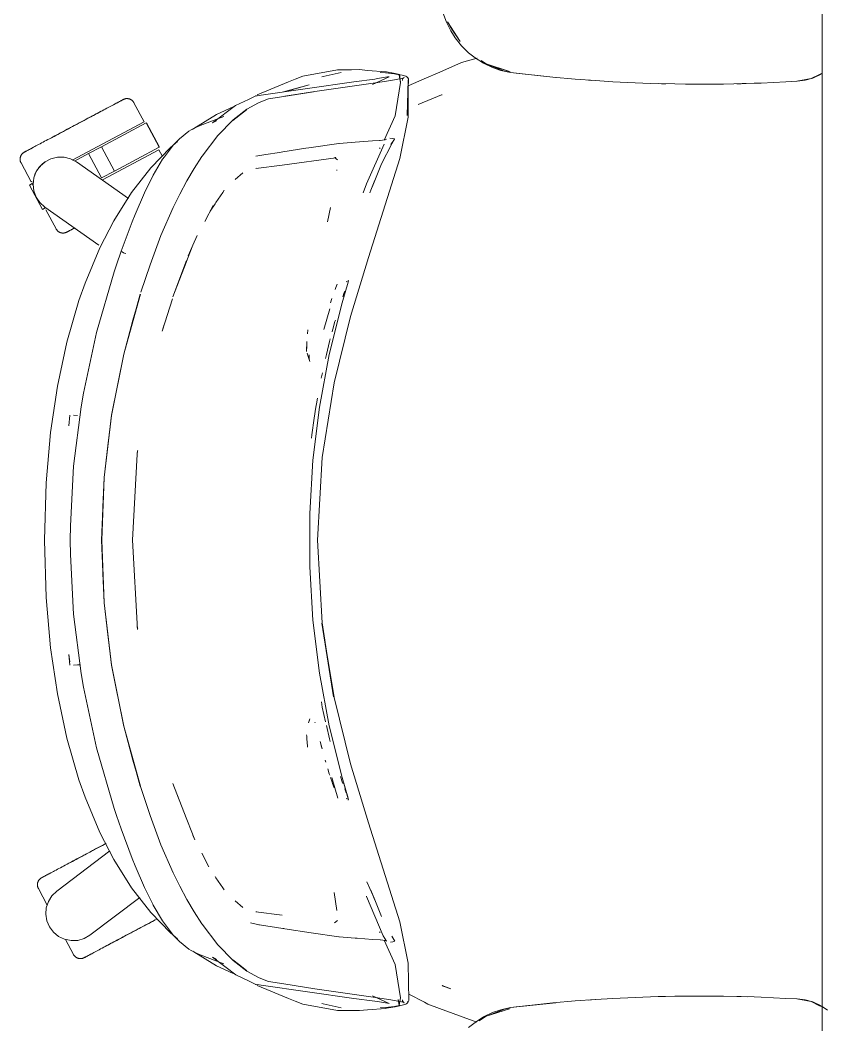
# Model space of a CAD drawing. Header units: millimetres. Extents: x 155927 to 326028, y -36033 to 97293.
# Drawn here: x 198996 to 199403, y 12605 to 13115 of the extents above; entities that cross this region are included whole.
import ezdxf

# ---------------------------------------------------------------- set-up
doc = ezdxf.new("R2010")
doc.units = ezdxf.units.MM
doc.header["$MEASUREMENT"] = 0
doc.layers.add('G-IMPT', color=8, linetype='CONTINUOUS', lineweight=9)
doc.layers.add('I-FURN', color=8, linetype='CONTINUOUS', lineweight=9)

msp = doc.modelspace()

# ---------------------------------------------------------------- linework, layer by layer
at = {"layer": 'G-IMPT'}
for p, q in [((199212.11, 13114.52), (199210.4, 13119.3)), ((199212.11, 13114.52), (199214.35, 13110.01)), ((199212.76, 13114.62), (199214.92, 13110.94)), ((199212.76, 13114.62), (199219.08, 13104.67)), ((199214.35, 13110.01), (199216.62, 13106.47)), ((199214.92, 13110.94), (199219.08, 13104.67)), ((199219.8, 13102.49), (199216.62, 13106.47)), ((199219.8, 13102.49), (199223.41, 13098.94)), ((199219.88, 13093.88), (199227.7, 13096.13)), ((199223.41, 13098.94), (199226.72, 13096.32)), ((199231.04, 13093.59), (199226.72, 13096.32)), ((199232.37, 13093.2), (199229.72, 13094.99)), ((199156.89, 13090.29), (199139.2, 13087.05)), ((199156.89, 13090.29), (199163.86, 13090.31)), ((199168.03, 13090.32), (199163.86, 13090.31)), ((199171.99, 13089.97), (199168.03, 13090.32)), ((199171.99, 13089.97), (199181.31, 13089.17)), ((199181.31, 13089.17), (199181.78, 13089.13)), ((199186.03, 13088.32), (199181.78, 13089.13)), ((199208.76, 13089.02), (199200.92, 13085.6)), ((199219.88, 13093.88), (199208.76, 13089.02)), ((199231.04, 13093.59), (199235.62, 13091.4)), ((199232.37, 13093.2), (199235.07, 13092.29)), ((199232.37, 13093.2), (199244.22, 13089.38)), ((199241.59, 13089.59), (199233.4, 13092.79)), ((199235.07, 13092.29), (199244.22, 13089.38)), ((199235.62, 13091.4), (199239.76, 13089.95)), ((199244.72, 13088.8), (199239.76, 13089.95)), ((199244.64, 13089.01), (199241.59, 13089.59)), ((199115.99, 13077.46), (199131.97, 13084.07)), ((199165.17, 13084.1), (199117.96, 13077.43)), ((199131.97, 13084.07), (199135.34, 13085.46)), ((199139.2, 13087.05), (199135.34, 13085.46)), ((199149.45, 13086.83), (199148.88, 13086.68)), ((199158.76, 13088.88), (199149.45, 13086.83)), ((199165.17, 13084.1), (199175.84, 13085.54)), ((199174.59, 13082.73), (199183.02, 13086.73)), ((199177.13, 13085.76), (199175.84, 13085.54)), ((199176.14, 13083.71), (199183.99, 13084.83)), ((199182.16, 13086.59), (199177.13, 13085.76)), ((199181.14, 13088.65), (199178.55, 13088.86)), ((199181.14, 13088.65), (199185.83, 13088.13)), ((199183.02, 13086.73), (199182.16, 13086.59)), ((199190.26, 13085.93), (199183.99, 13084.83)), ((199186.44, 13088.06), (199185.83, 13088.13)), ((199186.03, 13088.32), (199188.36, 13087.87)), ((199186.09, 13066.84), (199188.81, 13083.88)), ((199186.44, 13088.06), (199189.72, 13087.52)), ((199188.12, 13087.46), (199188.74, 13083.92)), ((199188.12, 13087.46), (199188.81, 13083.88)), ((199188.74, 13083.92), (199188.36, 13087.87)), ((199189.64, 13085.77), (199190.73, 13086.32)), ((199189.64, 13085.77), (199190.26, 13085.93)), ((199189.72, 13087.52), (199191.59, 13086.97)), ((199189.91, 13085.39), (199189.83, 13084.89)), ((199189.91, 13085.39), (199190.23, 13085.93)), ((199190.23, 13085.93), (199190.73, 13086.32)), ((199192.12, 13086.65), (199191.59, 13086.97)), ((199192.12, 13086.65), (199192.5, 13086.16)), ((199192.28, 13067.02), (199192.86, 13085.47)), ((199192.28, 13067.02), (199192.76, 13085)), ((199192.89, 13085.58), (199192.5, 13086.16)), ((199192.89, 13085.58), (199192.7, 13084.72)), ((199192.7, 13084.72), (199192.73, 13084.83)), ((199192.72, 13066.13), (199192.76, 13085)), ((199192.76, 13085), (199192.73, 13084.83)), ((199200.92, 13085.6), (199192.75, 13082.03)), ((199192.86, 13085.47), (199192.76, 13085)), ((199244.72, 13088.8), (199267.67, 13086.34)), ((199244.72, 13088.8), (199247.54, 13088.46)), ((199244.72, 13088.8), (199266.15, 13086.44)), ((199267.67, 13086.34), (199247.54, 13088.46)), ((199266.15, 13086.44), (199277.55, 13085.46)), ((199287.84, 13084.73), (199277.55, 13085.46)), ((199285.8, 13084.87), (199284.38, 13085)), ((199287.84, 13084.73), (199296.71, 13084.17)), ((199308.02, 13083.63), (199296.71, 13084.17)), ((199384.67, 13084.13), (199372.11, 13083.51)), ((199384.67, 13084.13), (199390.34, 13084.41)), ((199397.46, 13085.78), (199390.11, 13084.41)), ((199390.34, 13084.41), (199394.35, 13084.91)), ((199394.35, 13084.91), (199398.3, 13085.98)), ((199401.72, 13087.89), (199397.46, 13085.78)), ((199402.62, 13087.97), (199398.3, 13085.98)), ((199401.72, 13087.89), (199402.99, 13088.51)), ((199142.38, 13082.56), (199129.43, 13079.05)), ((199144.66, 13079.06), (199129.5, 13076.77)), ((199145.26, 13079.16), (199130.07, 13076.83)), ((199144.66, 13079.06), (199130.07, 13076.83)), ((199142.38, 13082.56), (199130.49, 13079.2)), ((199145.26, 13079.16), (199176.14, 13083.71)), ((199308.02, 13083.63), (199315.9, 13083.33)), ((199328.2, 13083.04), (199315.9, 13083.33)), ((199319.77, 13083.25), (199321.43, 13083.18)), ((199321.43, 13083.18), (199323.55, 13083.18)), ((199328.2, 13083.04), (199333.67, 13082.97)), ((199348.39, 13082.96), (199333.67, 13082.97)), ((199352.9, 13083.01), (199348.39, 13082.96)), ((199352.9, 13083.01), (199368.57, 13083.39)), ((199359.62, 13083.19), (199361.84, 13083.19)), ((199364.52, 13083.31), (199362.41, 13083.21)), ((199368.57, 13083.39), (199372.11, 13083.51)), ((199105.03, 13072.15), (199111.6, 13075.22)), ((199111.6, 13075.22), (199114.97, 13076.78)), ((199114.35, 13076.5), (199115.52, 13077.27)), ((199117.96, 13077.43), (199114.97, 13076.78)), ((199117.04, 13073.71), (199116.61, 13073.5)), ((199117.04, 13073.71), (199121.83, 13075.47)), ((199121.83, 13075.47), (199129.5, 13076.77)), ((199197.86, 13072.57), (199209.72, 13077.49)), ((199209.98, 13077.6), (199209.72, 13077.49)), ((199093.37, 13063.24), (199105.03, 13072.15)), ((199095.26, 13067.53), (199103.89, 13071.51)), ((199110.55, 13069.89), (199103.6, 13064.49)), ((199103.81, 13064.79), (199110.78, 13070.21)), ((199110.55, 13069.89), (199107.18, 13067.3)), ((199110.78, 13070.21), (199116.61, 13073.5)), ((199083.81, 13060.4), (199095.26, 13067.53)), ((199099.03, 13066.47), (199087.12, 13061.96)), ((199093.37, 13063.24), (199095.39, 13064.38)), ((199103.81, 13064.79), (199096.08, 13056.89)), ((199103.6, 13064.49), (199107.18, 13067.3)), ((199186.09, 13066.84), (199180.5, 13054.54)), ((199188.52, 13045.18), (199192.72, 13066.13)), ((199081.32, 13059.1), (199076.46, 13055.23)), ((199082.46, 13059.71), (199081.32, 13059.1)), ((199082.46, 13059.71), (199084.9, 13060.89)), ((199083.81, 13060.4), (199083.05, 13059.9)), ((199084.9, 13060.89), (199087.12, 13061.96)), ((199075.57, 13053.79), (199071.89, 13050.79)), ((199073.56, 13052.21), (199076.46, 13055.23)), ((199096.08, 13056.89), (199088.06, 13046.46)), ((199157.58, 13052.86), (199165.83, 13053.48)), ((199174.67, 13054.11), (199165.83, 13053.48)), ((199174.67, 13054.11), (199178.08, 13054.37)), ((199178.45, 13054.41), (199178.08, 13054.37)), ((199178.45, 13054.41), (199180.91, 13054.69)), ((199180.91, 13054.69), (199180.98, 13054.72)), ((199181.75, 13054.99), (199180.98, 13054.72)), ((199183.48, 13055.47), (199185.01, 13055.3)), ((199185.73, 13055.03), (199183.89, 13052.32)), ((199185.73, 13055.03), (199184.38, 13052.57)), ((199185.01, 13055.3), (199185.7, 13055.16)), ((199185.7, 13055.16), (199185.73, 13055.03)), ((199185.73, 13055.03), (199185.76, 13054.86)), ((199071.89, 13050.79), (199061.93, 13040.5)), ((199073.56, 13052.21), (199068.85, 13046.08)), ((199120.47, 13047.21), (199127.31, 13048.27)), ((199127.31, 13048.27), (199128.97, 13048.53)), ((199140.74, 13050.4), (199128.97, 13048.53)), ((199142.29, 13050.64), (199140.74, 13050.4)), ((199157.5, 13052.85), (199142.29, 13050.64)), ((199157.5, 13052.85), (199157.58, 13052.86)), ((199171.55, 13032.36), (199180.47, 13052.51)), ((199178.09, 13050.35), (199178.53, 13050.62)), ((199179.1, 13042.46), (199184.38, 13052.57)), ((199063.25, 13036.79), (199067.99, 13044.79)), ((199068.85, 13046.08), (199067.99, 13044.79)), ((199084.01, 13040.1), (199087.89, 13046.2)), ((199088.06, 13046.46), (199087.89, 13046.2)), ((199120.47, 13047.21), (199115.4, 13046.46)), ((199128.66, 13041.85), (199155.99, 13045.59)), ((199156.85, 13044.47), (199155.28, 13045.72)), ((199155.49, 13045.68), (199155.73, 13045.64)), ((199155.99, 13045.59), (199155.73, 13045.64)), ((199172.53, 12994.94), (199188.52, 13045.18)), ((199052.13, 13027.89), (199061.93, 13040.5)), ((199084.01, 13040.1), (199080.24, 13033.87)), ((199128.66, 13041.85), (199115.3, 13040.07)), ((199115.3, 13040.07), (199115.78, 13040.22)), ((199156.49, 13039.52), (199156.45, 13039.18)), ((199179.1, 13042.46), (199175.84, 13033.99)), ((199058.72, 13027.74), (199063.25, 13036.79)), ((199058.72, 13027.74), (199062.95, 13036.19)), ((199058.94, 13028.18), (199063.25, 13036.79)), ((199063.25, 13036.79), (199062.95, 13036.19)), ((199076.67, 13027.08), (199080.24, 13033.87)), ((199104.81, 13034.57), (199108.71, 13037.91)), ((199173.83, 13029.09), (199175.85, 13034.2)), ((199175.84, 13033.99), (199173.83, 13029.09)), ((199175.85, 13034.2), (199174.45, 13030.66)), ((199052.13, 13027.89), (199043.15, 13013.6)), ((199058.72, 13027.74), (199053.95, 13016.78)), ((199058.94, 13028.18), (199058.72, 13027.74)), ((199095.04, 13022.81), (199098.53, 13027.94)), ((199098.53, 13027.94), (199099.28, 13029.04)), ((199169.8, 13027.77), (199171.55, 13032.36)), ((199173.83, 13029.09), (199173.27, 13027.68)), ((199076.67, 13027.08), (199073.28, 13020.36)), ((199094.64, 13022.23), (199095.04, 13022.81)), ((199067.1, 13006.13), (199073.28, 13020.36)), ((199089.4, 13013.14), (199093.59, 13021.25)), ((199092.09, 13018.47), (199094.64, 13022.23)), ((199092.09, 13018.47), (199093.59, 13021.25)), ((199151.81, 13013.05), (199153.23, 13020.3)), ((199043.15, 13013.6), (199036.06, 12999.82)), ((199052.47, 13013.1), (199046.9, 12998.14)), ((199053.95, 13016.78), (199052.47, 13013.1)), ((199067.1, 13006.13), (199061.64, 12991.25)), ((199085.53, 13006.1), (199083.33, 13001.25)), ((199028.55, 12981.85), (199036.06, 12999.82)), ((199046.94, 12998.14), (199044.53, 12991.21)), ((199046.9, 12998.14), (199046.94, 12998.01)), ((199046.94, 12998.01), (199046.94, 12998.14)), ((199046.94, 12998.01), (199047.34, 12997.74)), ((199046.94, 12998.01), (199046.95, 12997.96)), ((199047.34, 12997.74), (199046.95, 12997.96)), ((199048.17, 12997.36), (199047.34, 12997.74)), ((199047.52, 12997.63), (199047.34, 12997.74)), ((199048.17, 12997.36), (199047.52, 12997.63)), ((199048.17, 12997.36), (199049.22, 12996.93)), ((199048.17, 12997.36), (199048.63, 12997.16)), ((199049.22, 12996.93), (199048.63, 12997.16)), ((199083.33, 13001.25), (199080.61, 12994.17)), ((199083.33, 13001.25), (199081.03, 12995.81)), ((199073.23, 12975), (199080.05, 12993.4)), ((199073.23, 12975), (199079.95, 12992.44)), ((199079.95, 12992.44), (199080.61, 12994.17)), ((199172.53, 12994.94), (199163.35, 12964.96)), ((199034.39, 12956.77), (199043.34, 12987.6)), ((199043.34, 12987.6), (199044.53, 12991.21)), ((199056.98, 12977.37), (199061.64, 12991.25)), ((199025.47, 12973.12), (199028.55, 12981.85)), ((199159.12, 12971.92), (199162.2, 12982.34)), ((199161.3, 12982.6), (199161.91, 12982.98)), ((199161.3, 12982.6), (199161.51, 12982.74)), ((199162.26, 12982.61), (199162.2, 12982.34)), ((199162.34, 12982.91), (199162.26, 12982.61)), ((199162.31, 12983.37), (199162.39, 12983.14)), ((199162.39, 12983.14), (199162.34, 12982.91)), ((199156, 12979.67), (199155.62, 12978.66)), ((199156, 12979.67), (199156.61, 12981.32)), ((199160.28, 12977.11), (199159.54, 12975.01)), ((199160.28, 12977.11), (199160.53, 12977.77)), ((199025.47, 12973.12), (199019.3, 12951.87)), ((199048.25, 12945.84), (199056.64, 12976.33)), ((199048.25, 12945.84), (199056.68, 12976.25)), ((199052.91, 12963.08), (199056.68, 12976.25)), ((199067.7, 12957.52), (199072.96, 12974.01)), ((199152.58, 12945.6), (199159.12, 12971.92)), ((199153.28, 12971.9), (199154.01, 12974.12)), ((199152.84, 12968.81), (199149.91, 12958.35)), ((199052.91, 12963.08), (199048.25, 12945.84)), ((199154.43, 12958.49), (199155.54, 12962.49)), ((199155.04, 12931.28), (199163.35, 12964.96)), ((199155.54, 12962.49), (199155.75, 12963.18)), ((199034.39, 12956.77), (199027.73, 12925.98)), ((199067.7, 12957.52), (199068.78, 12960.96)), ((199141.55, 12956.1), (199141.77, 12958.19)), ((199154.11, 12957.35), (199154.06, 12957.17)), ((199154.43, 12958.49), (199154.11, 12957.35)), ((199019.3, 12951.87), (199014.48, 12929.51)), ((199141.15, 12947.25), (199141.24, 12952.3)), ((199141.24, 12952.3), (199141.16, 12950.03)), ((199152.81, 12952.33), (199151.25, 12945.58)), ((199152.81, 12952.33), (199153.14, 12953.63)), ((199141.15, 12947.25), (199141.16, 12950.03)), ((199142, 12944.14), (199141.4, 12946.29)), ((199048.25, 12945.84), (199042.08, 12914.71)), ((199048.25, 12945.84), (199042.08, 12914.79)), ((199048.25, 12945.84), (199045.18, 12930.81)), ((199142.69, 12942.19), (199142, 12944.14)), ((199142.43, 12945.4), (199142.44, 12945.54)), ((199142.47, 12943.24), (199142.44, 12945.54)), ((199142.47, 12943.24), (199142.69, 12942.19)), ((199152.58, 12945.6), (199147.64, 12918.93)), ((199150.8, 12943.61), (199151.25, 12945.58)), ((199148.6, 12933.56), (199149.14, 12936.37)), ((199042.08, 12914.71), (199045.18, 12930.81)), ((199155.04, 12931.28), (199149.04, 12893.36)), ((199014.48, 12929.51), (199010.99, 12906.09)), ((199026.54, 12919.06), (199027.73, 12925.98)), ((199145.87, 12918.92), (199146.12, 12920.55)), ((199146.67, 12923.46), (199146.12, 12920.55)), ((199022.73, 12888.89), (199026.54, 12919.06)), ((199147.64, 12918.93), (199144.35, 12892.01)), ((199145.02, 12913.3), (199145.87, 12918.92)), ((199020.9, 12914.79), (199020.24, 12909.38)), ((199024.75, 12914.75), (199022.66, 12914.82)), ((199022.66, 12914.82), (199022.77, 12914.82)), ((199038.26, 12883.19), (199042.08, 12914.79)), ((199038.29, 12883.15), (199042.08, 12914.71)), ((199042.08, 12914.71), (199040.13, 12899.23)), ((199145.02, 12913.3), (199143.73, 12904.78)), ((199010.99, 12906.09), (199008.73, 12880.52)), ((199143.73, 12904.78), (199143.54, 12903.12)), ((199038.29, 12883.15), (199040.13, 12899.23)), ((199052.69, 12851.38), (199055.02, 12895.11)), ((199052.75, 12851.38), (199055.02, 12895.11)), ((199055.02, 12895.11), (199055.28, 12896.88)), ((199055.02, 12895.11), (199055.25, 12896.41)), ((199055.3, 12896.66), (199055.25, 12896.41)), ((199142.69, 12864.94), (199144.35, 12892.01)), ((199149.04, 12893.36), (199146.69, 12851.38)), ((199021.12, 12858.69), (199022.73, 12888.89)), ((199008.73, 12880.52), (199007.88, 12851.38)), ((199038.26, 12883.19), (199036.92, 12851.38)), ((199038.29, 12883.15), (199037.15, 12851.38)), ((199037.62, 12868.26), (199038.29, 12883.15)), ((199037.62, 12868.26), (199037.15, 12851.38)), ((199142.69, 12864.94), (199142.69, 12837.82)), ((199021.12, 12858.69), (199021.02, 12851.38)), ((199007.88, 12851.38), (199008.73, 12822.24)), ((199021.12, 12844.07), (199021.02, 12851.38)), ((199036.92, 12851.38), (199038.26, 12819.56)), ((199038.29, 12819.6), (199037.15, 12851.38)), ((199037.62, 12834.49), (199037.15, 12851.38)), ((199052.75, 12851.38), (199055.25, 12806.04)), ((199149.04, 12809.39), (199146.69, 12851.38)), ((199021.12, 12844.07), (199022.73, 12813.86)), ((199038.29, 12819.6), (199037.62, 12834.49)), ((199142.69, 12837.82), (199144.35, 12810.75)), ((199008.73, 12822.24), (199010.99, 12796.67)), ((199038.26, 12819.56), (199042.08, 12787.97)), ((199040.13, 12803.52), (199038.29, 12819.6)), ((199038.29, 12819.6), (199042.08, 12788.05)), ((199022.73, 12813.86), (199026.54, 12783.69)), ((199147.64, 12783.83), (199144.35, 12810.75)), ((199155.04, 12771.48), (199148.78, 12809.22)), ((199148.78, 12809.22), (199154.78, 12771.85)), ((199149.04, 12809.39), (199154.78, 12771.85)), ((199040.13, 12803.52), (199042.08, 12788.05)), ((199055.25, 12806.04), (199055.02, 12807.65)), ((199055.02, 12807.65), (199055.25, 12806.35)), ((199055.3, 12806.1), (199055.25, 12806.35)), ((199010.99, 12796.67), (199014.48, 12773.25)), ((199020.9, 12787.96), (199020.24, 12793.38)), ((199020.81, 12789.61), (199020.24, 12793.38)), ((199022.66, 12787.93), (199024.75, 12788.01)), ((199022.66, 12787.93), (199022.77, 12787.93)), ((199025.99, 12788.05), (199024.75, 12788.01)), ((199042.08, 12788.05), (199045.18, 12771.94)), ((199042.08, 12788.05), (199048.29, 12756.8)), ((199048.29, 12756.8), (199042.08, 12787.97)), ((199026.54, 12783.69), (199027.73, 12776.77)), ((199152.58, 12757.16), (199147.64, 12783.83)), ((199019.3, 12750.88), (199014.48, 12773.25)), ((199027.73, 12776.77), (199034.39, 12745.98)), ((199048.25, 12756.92), (199045.18, 12771.94)), ((199148.63, 12769.2), (199149.1, 12766.57)), ((199163.35, 12737.79), (199155.04, 12771.48)), ((199149.1, 12766.57), (199150.8, 12759.15)), ((199142.69, 12760.57), (199142, 12758.62)), ((199142.69, 12760.57), (199142.47, 12759.52)), ((199145.36, 12758.97), (199145.49, 12758.55)), ((199052.91, 12739.67), (199048.25, 12756.92)), ((199048.25, 12756.92), (199056.68, 12726.51)), ((199048.25, 12756.92), (199056.64, 12726.42)), ((199141.15, 12752.47), (199141.16, 12751.77)), ((199151.26, 12757.18), (199152.81, 12750.42)), ((199152.58, 12757.16), (199159.12, 12730.84)), ((199025.47, 12729.64), (199019.3, 12750.88)), ((199141.26, 12750.4), (199141.16, 12751.77)), ((199141.26, 12750.4), (199141.53, 12746.7)), ((199148.95, 12745.34), (199147.96, 12749.2)), ((199152.81, 12750.42), (199153.15, 12749.14)), ((199043.34, 12715.15), (199034.39, 12745.98)), ((199141.53, 12746.7), (199141.57, 12746.21)), ((199148.95, 12745.34), (199148.56, 12746.87)), ((199052.91, 12739.67), (199056.68, 12726.51)), ((199150.86, 12738.55), (199150.53, 12739.67)), ((199163.35, 12737.79), (199172.53, 12707.82)), ((199152.64, 12732.76), (199151.85, 12735.26)), ((199152.89, 12731.98), (199152.64, 12732.76)), ((199028.55, 12720.91), (199025.47, 12729.64)), ((199073.23, 12727.76), (199075.96, 12720.33)), ((199073.23, 12727.76), (199079.95, 12710.31)), ((199154.04, 12728.55), (199153.27, 12730.85)), ((199153.93, 12730.85), (199156.96, 12720.42)), ((199154.04, 12728.55), (199154.29, 12727.83)), ((199155.05, 12725.67), (199154.29, 12727.83)), ((199158.5, 12730.84), (199158.34, 12731.3)), ((199158.5, 12730.84), (199159.23, 12728.62)), ((199159.12, 12730.84), (199162.39, 12719.62)), ((199159.12, 12730.84), (199162.18, 12720.31)), ((199159.12, 12730.84), (199162.24, 12720.02)), ((199159.52, 12727.82), (199159.23, 12728.62)), ((199061.64, 12711.51), (199056.67, 12726.31)), ((199160.5, 12725.06), (199160.85, 12724.09)), ((199160.85, 12724.09), (199161.25, 12723.02)), ((199028.55, 12720.91), (199036.06, 12702.93)), ((199161.3, 12720.16), (199161.91, 12719.77)), ((199161.3, 12720.16), (199161.51, 12720.01)), ((199162.18, 12720.31), (199162.24, 12720.02)), ((199162.39, 12719.62), (199162.26, 12719.38)), ((199043.34, 12715.15), (199044.53, 12711.55)), ((199046.87, 12704.73), (199044.53, 12711.55)), ((199061.64, 12711.51), (199067.1, 12696.63)), ((199079.95, 12710.31), (199080.61, 12708.59)), ((199080.61, 12708.59), (199084.33, 12699.26)), ((199172.53, 12707.82), (199188.52, 12657.58)), ((199036.06, 12702.93), (199043.15, 12689.16)), ((199046.87, 12704.73), (199052.47, 12689.65)), ((199084.33, 12699.26), (199083.33, 12701.5)), ((199067.1, 12696.63), (199073.28, 12682.4)), ((199091.51, 12685.42), (199087.96, 12692.39)), ((199043.15, 12689.16), (199052.13, 12674.86)), ((199053.95, 12685.97), (199052.47, 12689.65)), ((199058.72, 12675.02), (199053.95, 12685.97)), ((199076.67, 12675.67), (199073.28, 12682.4)), ((199076.67, 12675.67), (199080.24, 12668.88)), ((199095.04, 12679.95), (199094.64, 12680.53)), ((199098.53, 12674.82), (199095.04, 12679.95)), ((199174.82, 12671.14), (199171.78, 12677.85)), ((199052.13, 12674.86), (199061.93, 12662.26)), ((199058.72, 12675.02), (199058.94, 12674.57)), ((199062.95, 12666.56), (199058.94, 12674.57)), ((199098.53, 12674.82), (199099.28, 12673.71)), ((199156.49, 12663.23), (199155.09, 12672.39)), ((199171.55, 12670.4), (199171.5, 12670.52)), ((199175.85, 12668.56), (199173.82, 12673.68)), ((199175.84, 12668.76), (199173.83, 12673.66)), ((199173.83, 12673.66), (199175.85, 12668.56)), ((199062.95, 12666.56), (199063.25, 12665.96)), ((199063.25, 12665.96), (199067.99, 12657.97)), ((199084.01, 12662.65), (199080.24, 12668.88)), ((199104.81, 12668.18), (199108.71, 12664.85)), ((199179.98, 12650.42), (199171.55, 12670.4)), ((199175.84, 12668.76), (199179.1, 12660.29)), ((199071.89, 12651.97), (199061.93, 12662.26)), ((199084.01, 12662.65), (199087.89, 12656.56)), ((199128.66, 12660.9), (199115.3, 12662.68)), ((199115.3, 12662.68), (199115.78, 12662.54)), ((199156.49, 12663.23), (199156.45, 12663.58)), ((199068.85, 12656.68), (199067.99, 12657.97)), ((199073.56, 12650.55), (199068.85, 12656.68)), ((199087.89, 12656.56), (199088.06, 12656.3)), ((199096.08, 12645.86), (199088.06, 12656.3)), ((199112.62, 12656.98), (199114.78, 12656.52)), ((199114.78, 12656.52), (199116.77, 12656.1)), ((199117.24, 12656.03), (199116.77, 12656.1)), ((199128.96, 12654.22), (199117.24, 12656.03)), ((199156.85, 12658.28), (199155.21, 12657)), ((199192.72, 12636.62), (199188.52, 12657.58)), ((199071.89, 12651.97), (199075.57, 12648.97)), ((199076.46, 12647.52), (199073.56, 12650.55)), ((199128.96, 12654.22), (199129.57, 12654.13)), ((199130.08, 12654.05), (199129.57, 12654.13)), ((199143.43, 12651.94), (199130.08, 12654.05)), ((199143.43, 12651.94), (199157.5, 12649.9)), ((199178.53, 12652.14), (199178.09, 12652.41)), ((199181.74, 12647.75), (199179.98, 12650.42)), ((199185.95, 12647.75), (199184.36, 12650.21)), ((199184.36, 12650.21), (199185.89, 12647.73)), ((199185.89, 12647.73), (199184.4, 12650.2)), ((199081.32, 12643.66), (199076.46, 12647.52)), ((199096.08, 12645.86), (199103.81, 12637.96)), ((199157.58, 12649.89), (199157.5, 12649.9)), ((199157.58, 12649.89), (199165.83, 12649.28)), ((199165.83, 12649.28), (199166.81, 12649.2)), ((199166.81, 12649.2), (199174.67, 12648.64)), ((199174.67, 12648.64), (199178.55, 12648.35)), ((199178.63, 12648.34), (199178.55, 12648.35)), ((199178.63, 12648.34), (199181.01, 12648.04)), ((199186.09, 12635.92), (199180.48, 12648.27)), ((199181.02, 12648.04), (199181.01, 12648.04)), ((199181.02, 12648.04), (199181.74, 12647.75)), ((199183.66, 12647.28), (199185.01, 12647.45)), ((199185.01, 12647.45), (199185.89, 12647.73)), ((199185.95, 12647.75), (199185.89, 12647.73)), ((199081.32, 12643.66), (199082.46, 12643.04)), ((199082.46, 12643.04), (199084.9, 12641.87)), ((199083.81, 12642.35), (199083.4, 12642.62)), ((199095.26, 12635.23), (199083.81, 12642.35)), ((199084.9, 12641.87), (199087.12, 12640.8)), ((199099.03, 12636.29), (199087.12, 12640.8)), ((199093.37, 12639.52), (199095.41, 12638.36)), ((199093.37, 12639.52), (199105.08, 12630.58)), ((199103.89, 12631.25), (199095.26, 12635.23)), ((199103.6, 12638.27), (199110.55, 12632.87)), ((199103.6, 12638.27), (199107.18, 12635.46)), ((199110.78, 12632.54), (199103.81, 12637.96)), ((199110.55, 12632.87), (199107.18, 12635.46)), ((199186.09, 12635.92), (199188.81, 12618.87)), ((199192.72, 12636.62), (199193.1, 12617.64)), ((199111.6, 12627.54), (199105.08, 12630.58)), ((199110.78, 12632.54), (199116.61, 12629.26)), ((199111.6, 12627.54), (199114.97, 12625.97)), ((199114.35, 12626.26), (199115.52, 12625.49)), ((199117.96, 12625.33), (199114.97, 12625.97)), ((199115.99, 12625.29), (199131.97, 12618.69)), ((199116.61, 12629.26), (199117.04, 12629.04)), ((199121.83, 12627.29), (199117.04, 12629.04)), ((199165.17, 12618.65), (199117.96, 12625.33)), ((199121.83, 12627.29), (199129.5, 12625.99)), ((199145.26, 12623.6), (199129.5, 12625.99)), ((199209.98, 12625.16), (199214.44, 12623.53)), ((199209.98, 12625.16), (199210.56, 12624.9)), ((199214.44, 12623.53), (199210.56, 12624.9)), ((199176.14, 12619.04), (199145.26, 12623.6)), ((199183.02, 12616.02), (199174.62, 12620.01)), ((199193.04, 12620.82), (199200.94, 12616.68)), ((199308.02, 12619.19), (199315.9, 12619.49)), ((199328.2, 12619.78), (199315.9, 12619.49)), ((199319.77, 12619.57), (199321.43, 12619.65)), ((199321.43, 12619.65), (199323.5, 12619.65)), ((199328.2, 12619.78), (199333.67, 12619.86)), ((199348.39, 12619.86), (199333.67, 12619.86)), ((199352.9, 12619.81), (199348.39, 12619.86)), ((199352.9, 12619.81), (199368.57, 12619.43)), ((199359.62, 12619.63), (199361.84, 12619.63)), ((199365.17, 12619.49), (199361.84, 12619.63)), ((199131.97, 12618.69), (199135.34, 12617.3)), ((199139.2, 12615.71), (199135.34, 12617.3)), ((199156.89, 12612.47), (199139.2, 12615.71)), ((199149.45, 12615.92), (199148.88, 12616.07)), ((199158.76, 12613.88), (199149.45, 12615.92)), ((199165.17, 12618.65), (199175.84, 12617.21)), ((199177.13, 12617), (199175.84, 12617.21)), ((199183.99, 12617.93), (199176.14, 12619.04)), ((199177.13, 12617), (199182.16, 12616.16)), ((199185.83, 12614.62), (199181.14, 12614.1)), ((199181.78, 12613.63), (199186.03, 12614.44)), ((199183.02, 12616.02), (199182.16, 12616.16)), ((199190.26, 12616.82), (199183.99, 12617.93)), ((199186.44, 12614.7), (199185.83, 12614.62)), ((199186.03, 12614.44), (199188.36, 12614.88)), ((199186.44, 12614.7), (199189.72, 12615.23)), ((199187.63, 12618.16), (199188.12, 12615.29)), ((199187.63, 12618.16), (199188.36, 12614.88)), ((199188.12, 12615.29), (199188.81, 12618.87)), ((199189.64, 12616.99), (199190.26, 12616.82)), ((199189.64, 12616.99), (199190.73, 12616.43)), ((199191.59, 12615.78), (199189.72, 12615.23)), ((199189.83, 12617.87), (199189.91, 12617.37)), ((199190.23, 12616.83), (199189.91, 12617.37)), ((199190.23, 12616.83), (199190.73, 12616.43)), ((199191.59, 12615.78), (199192.12, 12616.1)), ((199192.12, 12616.1), (199192.5, 12616.6)), ((199193.1, 12617.64), (199192.5, 12616.6)), ((199192.63, 12617.22), (199192.5, 12616.6)), ((199192.5, 12616.6), (199192.52, 12616.67)), ((199192.63, 12617.22), (199192.52, 12616.67)), ((199200.94, 12616.68), (199202.7, 12615.76)), ((199208.67, 12613.57), (199202.7, 12615.76)), ((199244.72, 12614.03), (199267.67, 12616.48)), ((199244.72, 12614.03), (199266.15, 12616.38)), ((199267.67, 12616.48), (199247.54, 12614.36)), ((199266.15, 12616.38), (199277.55, 12617.36)), ((199287.84, 12618.09), (199277.55, 12617.36)), ((199285.8, 12617.96), (199284.38, 12617.82)), ((199285.8, 12617.96), (199287.7, 12618.05)), ((199287.84, 12618.09), (199296.71, 12618.65)), ((199308.02, 12619.19), (199296.71, 12618.65)), ((199368.57, 12619.43), (199372.11, 12619.31)), ((199384.67, 12618.69), (199372.11, 12619.31)), ((199384.67, 12618.69), (199390.34, 12618.41)), ((199397.46, 12617.04), (199390.11, 12618.41)), ((199390.34, 12618.41), (199394.35, 12617.91)), ((199394.35, 12617.91), (199398.3, 12616.84)), ((199401.72, 12614.94), (199397.46, 12617.04)), ((199402.62, 12614.86), (199398.3, 12616.84)), ((199401.72, 12614.94), (199402.99, 12614.31)), ((199402.99, 12614.61), (199405.84, 12612.65)), ((199156.89, 12612.47), (199163.86, 12612.44)), ((199163.86, 12612.44), (199168.03, 12612.44)), ((199171.99, 12612.78), (199168.03, 12612.44)), ((199181.31, 12613.59), (199171.99, 12612.78)), ((199181.14, 12614.1), (199178.55, 12613.89)), ((199181.31, 12613.59), (199181.78, 12613.63)), ((199227.61, 12606.62), (199208.67, 12613.57)), ((199232.37, 12609.63), (199228.79, 12607.21)), ((199231.04, 12609.23), (199235.62, 12611.42)), ((199232.37, 12609.63), (199244.22, 12613.44)), ((199232.37, 12609.63), (199235.07, 12610.53)), ((199241.59, 12613.23), (199233.4, 12610.03)), ((199235.07, 12610.53), (199244.22, 12613.44)), ((199235.62, 12611.42), (199239.76, 12612.87)), ((199244.72, 12614.03), (199239.76, 12612.87)), ((199244.64, 12613.81), (199241.59, 12613.23)), ((199244.72, 12614.03), (199247.54, 12614.36)), ((199223.41, 12603.88), (199226.72, 12606.5)), ((199231.04, 12609.23), (199226.72, 12606.5))]:
    msp.add_line(p, q, dxfattribs=at)
at = {"layer": 'I-FURN'}
for p, q in [((199402.99, 13493.61), (199402.99, 12093.61)), ((199402.99, 12093.61), (199402.99, 13493.61)), ((199045.13, 13073.64), (199044.65, 13073.38)), ((199044.87, 13073.5), (199045.34, 13073.75)), ((199045.57, 13073.88), (199045.13, 13073.64)), ((199045.34, 13073.75), (199045.77, 13073.98)), ((199045.98, 13074.1), (199045.57, 13073.88)), ((199045.77, 13073.98), (199046.16, 13074.19)), ((199046.36, 13074.29), (199045.98, 13074.1)), ((199046.16, 13074.19), (199046.52, 13074.38)), ((199046.69, 13074.47), (199046.36, 13074.29)), ((199046.52, 13074.38), (199046.83, 13074.55)), ((199046.99, 13074.63), (199046.69, 13074.47)), ((199046.83, 13074.55), (199047.11, 13074.7)), ((199047.25, 13074.77), (199046.99, 13074.63)), ((199047.11, 13074.7), (199047.35, 13074.82)), ((199047.47, 13074.88), (199047.25, 13074.77)), ((199047.35, 13074.82), (199047.55, 13074.93)), ((199047.65, 13074.98), (199047.47, 13074.88)), ((199047.55, 13074.93), (199047.72, 13075.02)), ((199047.79, 13075.06), (199047.65, 13074.98)), ((199047.72, 13075.02), (199047.84, 13075.08)), ((199047.89, 13075.11), (199047.79, 13075.06)), ((199047.84, 13075.08), (199047.92, 13075.13)), ((199047.95, 13075.14), (199047.89, 13075.11)), ((199047.92, 13075.13), (199047.96, 13075.15)), ((199047.97, 13075.15), (199047.95, 13075.14)), ((199047.96, 13075.15), (199047.97, 13075.15)), ((199047.97, 13075.15), (199048.11, 13075.22)), ((199048.11, 13075.22), (199048.26, 13075.29)), ((199048.26, 13075.29), (199048.41, 13075.35)), ((199048.41, 13075.35), (199048.56, 13075.41)), ((199048.56, 13075.41), (199048.71, 13075.46)), ((199048.71, 13075.46), (199048.87, 13075.5)), ((199048.87, 13075.5), (199049.03, 13075.54)), ((199049.03, 13075.54), (199049.18, 13075.57)), ((199049.18, 13075.57), (199049.34, 13075.59)), ((199049.34, 13075.59), (199049.5, 13075.61)), ((199049.5, 13075.61), (199049.66, 13075.62)), ((199049.66, 13075.62), (199049.83, 13075.62)), ((199049.83, 13075.62), (199049.99, 13075.62)), ((199049.99, 13075.62), (199050.15, 13075.61)), ((199050.15, 13075.61), (199050.31, 13075.6)), ((199050.31, 13075.6), (199050.47, 13075.58)), ((199050.47, 13075.58), (199050.63, 13075.55)), ((199050.63, 13075.55), (199050.78, 13075.52)), ((199050.78, 13075.52), (199050.94, 13075.48)), ((199050.94, 13075.48), (199051.09, 13075.43)), ((199051.09, 13075.43), (199051.25, 13075.38)), ((199051.25, 13075.38), (199051.4, 13075.32)), ((199051.4, 13075.32), (199051.55, 13075.25)), ((199051.55, 13075.25), (199051.69, 13075.18)), ((199051.69, 13075.18), (199051.83, 13075.11)), ((199051.83, 13075.11), (199051.97, 13075.03)), ((199051.97, 13075.03), (199052.11, 13074.94)), ((199052.11, 13074.94), (199052.24, 13074.85)), ((199052.24, 13074.85), (199052.37, 13074.75)), ((199052.37, 13074.75), (199052.49, 13074.65)), ((199052.49, 13074.65), (199052.61, 13074.54)), ((199052.61, 13074.54), (199052.73, 13074.43)), ((199052.73, 13074.43), (199052.84, 13074.31)), ((199052.84, 13074.31), (199052.94, 13074.19)), ((199052.94, 13074.19), (199053.05, 13074.06)), ((199053.05, 13074.06), (199053.14, 13073.93)), ((199053.14, 13073.93), (199053.23, 13073.8)), ((199053.23, 13073.8), (199053.32, 13073.66)), ((199053.32, 13073.66), (199053.4, 13073.52)), ((199035.56, 13068.55), (199034.68, 13068.09)), ((199035.09, 13068.3), (199035.95, 13068.76)), ((199036.41, 13069.01), (199035.56, 13068.55)), ((199035.95, 13068.76), (199036.8, 13069.21)), ((199037.25, 13069.45), (199036.41, 13069.01)), ((199038.06, 13069.88), (199037.25, 13069.45)), ((199038.85, 13070.3), (199038.06, 13069.88)), ((199039.61, 13070.71), (199038.85, 13070.3)), ((199040.34, 13071.1), (199039.61, 13070.71)), ((199041.05, 13071.47), (199040.34, 13071.1)), ((199041.73, 13071.83), (199041.05, 13071.47)), ((199042.38, 13072.18), (199041.73, 13071.83)), ((199042.99, 13072.51), (199042.38, 13072.18)), ((199043.58, 13072.82), (199042.99, 13072.51)), ((199043.27, 13072.65), (199043.84, 13072.95)), ((199044.13, 13073.11), (199043.58, 13072.82)), ((199043.84, 13072.95), (199044.37, 13073.24)), ((199044.65, 13073.38), (199044.13, 13073.11)), ((199044.37, 13073.24), (199044.87, 13073.5)), ((199053.4, 13073.52), (199053.42, 13073.48)), ((199058.57, 13063.8), (199053.42, 13073.48)), ((199058.57, 13063.8), (199021.96, 13044.34)), ((199026.11, 13063.53), (199025.11, 13063)), ((199025.57, 13063.24), (199026.57, 13063.77)), ((199027.1, 13064.06), (199026.11, 13063.53)), ((199026.57, 13063.77), (199027.56, 13064.3)), ((199028.09, 13064.58), (199027.1, 13064.06)), ((199027.56, 13064.3), (199028.54, 13064.82)), ((199029.07, 13065.1), (199028.09, 13064.58)), ((199028.54, 13064.82), (199029.52, 13065.34)), ((199030.04, 13065.62), (199029.07, 13065.1)), ((199029.52, 13065.34), (199030.48, 13065.85)), ((199031, 13066.13), (199030.04, 13065.62)), ((199030.48, 13065.85), (199031.43, 13066.36)), ((199031.94, 13066.63), (199031, 13066.13)), ((199031.43, 13066.36), (199032.37, 13066.86)), ((199032.87, 13067.12), (199031.94, 13066.63)), ((199032.37, 13066.86), (199033.29, 13067.35)), ((199033.78, 13067.61), (199032.87, 13067.12)), ((199033.29, 13067.35), (199034.2, 13067.83)), ((199034.68, 13068.09), (199033.78, 13067.61)), ((199034.2, 13067.83), (199035.09, 13068.3)), ((199015.62, 13057.95), (199016.59, 13058.47)), ((199017.12, 13058.75), (199016.15, 13058.23)), ((199016.59, 13058.47), (199017.57, 13058.99)), ((199018.1, 13059.27), (199017.12, 13058.75)), ((199017.57, 13058.99), (199018.56, 13059.51)), ((199019.09, 13059.8), (199018.1, 13059.27)), ((199018.56, 13059.51), (199019.55, 13060.04)), ((199020.09, 13060.33), (199019.09, 13059.8)), ((199019.55, 13060.04), (199020.55, 13060.57)), ((199021.09, 13060.86), (199020.09, 13060.33)), ((199020.55, 13060.57), (199021.55, 13061.11)), ((199022.1, 13061.4), (199021.09, 13060.86)), ((199021.55, 13061.11), (199022.56, 13061.64)), ((199023.1, 13061.93), (199022.1, 13061.4)), ((199022.56, 13061.64), (199023.57, 13062.18)), ((199024.11, 13062.46), (199023.1, 13061.93)), ((199023.57, 13062.18), (199024.57, 13062.71)), ((199025.11, 13063), (199024.11, 13062.46)), ((199024.57, 13062.71), (199025.57, 13063.24)), ((199036.98, 13051.19), (199059.69, 13063.26)), ((199059.69, 13063.26), (199066.26, 13050.9)), ((199066.44, 13050.99), (199059.86, 13063.35)), ((199007.24, 13053.49), (199006.46, 13053.08)), ((199008.04, 13053.92), (199007.24, 13053.49)), ((199008.86, 13054.36), (199008.04, 13053.92)), ((199009.71, 13054.81), (199008.86, 13054.36)), ((199010.58, 13055.27), (199009.71, 13054.81)), ((199011.46, 13055.74), (199010.58, 13055.27)), ((199012.37, 13056.22), (199011.46, 13055.74)), ((199011.88, 13055.96), (199012.79, 13056.45)), ((199013.29, 13056.71), (199012.37, 13056.22)), ((199012.79, 13056.45), (199013.72, 13056.94)), ((199014.23, 13057.21), (199013.29, 13056.71)), ((199013.72, 13056.94), (199014.67, 13057.44)), ((199015.18, 13057.72), (199014.23, 13057.21)), ((199014.67, 13057.44), (199015.62, 13057.95)), ((199016.15, 13058.23), (199015.18, 13057.72)), ((198997.12, 13048.05), (198997.25, 13048.14)), ((198997.25, 13048.14), (198997.38, 13048.23)), ((198997.38, 13048.23), (198997.52, 13048.32)), ((198997.52, 13048.32), (198997.66, 13048.4)), ((198997.66, 13048.4), (198997.69, 13048.42)), ((198997.69, 13048.42), (198997.71, 13048.43)), ((198997.7, 13048.42), (198997.69, 13048.42)), ((198997.74, 13048.45), (198997.7, 13048.42)), ((198997.71, 13048.43), (198997.77, 13048.46)), ((198997.82, 13048.49), (198997.74, 13048.45)), ((198997.77, 13048.46), (198997.87, 13048.52)), ((198997.95, 13048.55), (198997.82, 13048.49)), ((198997.87, 13048.52), (198998.01, 13048.59)), ((198998.11, 13048.64), (198997.95, 13048.55)), ((198998.01, 13048.59), (198998.19, 13048.69)), ((198998.31, 13048.75), (198998.11, 13048.64)), ((198998.19, 13048.69), (198998.41, 13048.8)), ((198998.55, 13048.87), (198998.31, 13048.75)), ((198998.41, 13048.8), (198998.67, 13048.94)), ((198998.83, 13049.02), (198998.55, 13048.87)), ((198998.67, 13048.94), (198998.97, 13049.1)), ((198999.15, 13049.19), (198998.83, 13049.02)), ((198998.97, 13049.1), (198999.31, 13049.28)), ((198999.5, 13049.38), (198999.15, 13049.19)), ((198999.31, 13049.28), (198999.68, 13049.47)), ((198999.89, 13049.59), (198999.5, 13049.38)), ((198999.68, 13049.47), (199000.09, 13049.69)), ((199000.32, 13049.82), (198999.89, 13049.59)), ((199000.09, 13049.69), (199000.53, 13049.93)), ((199000.79, 13050.07), (199000.32, 13049.82)), ((199000.53, 13049.93), (199001.02, 13050.19)), ((199001.29, 13050.33), (199000.79, 13050.07)), ((199001.02, 13050.19), (199001.53, 13050.46)), ((199001.83, 13050.62), (199001.29, 13050.33)), ((199001.53, 13050.46), (199002.08, 13050.75)), ((199002.4, 13050.92), (199001.83, 13050.62)), ((199002.08, 13050.75), (199002.67, 13051.06)), ((199003, 13051.24), (199002.4, 13050.92)), ((199003.63, 13051.58), (199003, 13051.24)), ((199004.29, 13051.93), (199003.63, 13051.58)), ((199004.99, 13052.3), (199004.29, 13051.93)), ((199005.71, 13052.68), (199004.99, 13052.3)), ((199006.46, 13053.08), (199005.71, 13052.68)), ((199030.34, 13047.66), (199036.98, 13051.19)), ((199036.98, 13051.19), (199043.56, 13038.83)), ((199066.08, 13049.67), (199037.38, 13034.41)), ((199066.26, 13050.9), (199043.56, 13038.83)), ((199067.76, 13046.52), (199066.08, 13049.67)), ((198995.56, 13044.99), (198995.57, 13045.15)), ((198995.56, 13044.83), (198995.56, 13044.99)), ((198995.56, 13044.67), (198995.56, 13044.83)), ((198995.57, 13044.5), (198995.56, 13044.67)), ((198995.57, 13045.15), (198995.58, 13045.31)), ((198995.59, 13044.34), (198995.57, 13044.5)), ((198995.58, 13045.31), (198995.6, 13045.47)), ((198995.61, 13044.18), (198995.59, 13044.34)), ((198995.6, 13045.47), (198995.63, 13045.63)), ((198995.64, 13044.03), (198995.61, 13044.18)), ((198995.63, 13045.63), (198995.66, 13045.79)), ((198995.68, 13043.87), (198995.64, 13044.03)), ((198995.66, 13045.79), (198995.7, 13045.94)), ((198995.72, 13043.71), (198995.68, 13043.87)), ((198995.7, 13045.94), (198995.75, 13046.1)), ((198995.77, 13043.56), (198995.72, 13043.71)), ((198995.75, 13046.1), (198995.8, 13046.25)), ((198995.83, 13043.41), (198995.77, 13043.56)), ((198995.8, 13046.25), (198995.86, 13046.4)), ((198995.89, 13043.26), (198995.83, 13043.41)), ((198995.86, 13046.4), (198995.92, 13046.55)), ((198995.95, 13043.11), (198995.89, 13043.26)), ((198995.92, 13046.55), (198996, 13046.69)), ((198996.03, 13042.97), (198995.95, 13043.11)), ((198996, 13046.69), (198996.07, 13046.83)), ((198996.07, 13046.83), (198996.15, 13046.97)), ((198996.15, 13046.97), (198996.24, 13047.11)), ((198996.24, 13047.11), (198996.33, 13047.24)), ((198996.33, 13047.24), (198996.43, 13047.37)), ((198996.43, 13047.37), (198996.53, 13047.49)), ((198996.53, 13047.49), (198996.64, 13047.61)), ((198996.64, 13047.61), (198996.75, 13047.73)), ((198996.75, 13047.73), (198996.87, 13047.84)), ((198996.87, 13047.84), (198996.99, 13047.95)), ((198996.99, 13047.95), (198997.12, 13048.05)), ((199005.71, 13041.33), (199008.25, 13043.55)), ((199007.97, 13043.35), (199006.55, 13042.19)), ((199008.25, 13043.55), (199011.25, 13045.1)), ((199011.25, 13045.1), (199014.53, 13045.88)), ((199014.53, 13045.88), (199017.9, 13045.86)), ((199017.9, 13045.86), (199021.17, 13045.03)), ((199021.17, 13045.03), (199024.15, 13043.44)), ((199023.28, 13043.91), (199030.34, 13047.66)), ((199024.15, 13043.44), (199050.58, 13024.94)), ((199030.34, 13047.66), (199036.92, 13035.3)), ((198996.03, 13042.97), (199001.18, 13033.28)), ((199002.56, 13035.42), (199003.78, 13038.57)), ((199003.78, 13038.57), (199005.71, 13041.33)), ((199006.55, 13042.19), (199004.26, 13039.41)), ((199043.56, 13038.83), (199036.92, 13035.3)), ((199001.55, 13033.48), (199001.18, 13033.28)), ((199002.13, 13032.07), (199002.56, 13035.42)), ((199000.37, 13031.72), (199001.76, 13032.46)), ((199000.37, 13031.72), (199006.94, 13019.36)), ((199001.76, 13032.46), (199001.68, 13032.42)), ((199002.16, 13031.71), (199001.76, 13032.46)), ((199002.51, 13028.72), (199002.13, 13032.07)), ((199003.69, 13025.56), (199002.51, 13028.72)), ((199005.59, 13022.77), (199003.69, 13025.56)), ((199008.1, 13020.52), (199005.59, 13022.77)), ((199008.33, 13020.1), (199006.94, 13019.36)), ((199035.6, 13001.26), (199008.1, 13020.52)), ((199008.25, 13020.05), (199008.33, 13020.1)), ((199008.69, 13019.16), (199013.84, 13009.47)), ((199013.86, 13009.43), (199013.84, 13009.47)), ((199013.94, 13009.29), (199013.86, 13009.43)), ((199014.03, 13009.16), (199013.94, 13009.29)), ((199014.12, 13009.02), (199014.03, 13009.16)), ((199014.21, 13008.89), (199014.12, 13009.02)), ((199014.31, 13008.77), (199014.21, 13008.89)), ((199014.42, 13008.65), (199014.31, 13008.77)), ((199014.53, 13008.53), (199014.42, 13008.65)), ((199014.65, 13008.42), (199014.53, 13008.53)), ((199014.77, 13008.31), (199014.65, 13008.42)), ((199014.89, 13008.21), (199014.77, 13008.31)), ((199015.02, 13008.11), (199014.89, 13008.21)), ((199015.15, 13008.02), (199015.02, 13008.11)), ((199015.29, 13007.93), (199015.15, 13008.02)), ((199015.43, 13007.85), (199015.29, 13007.93)), ((199015.57, 13007.77), (199015.43, 13007.85)), ((199015.71, 13007.7), (199015.57, 13007.77)), ((199015.86, 13007.64), (199015.71, 13007.7)), ((199016.01, 13007.58), (199015.86, 13007.64)), ((199016.16, 13007.53), (199016.01, 13007.58)), ((199016.32, 13007.48), (199016.16, 13007.53)), ((199016.47, 13007.44), (199016.32, 13007.48)), ((199016.63, 13007.41), (199016.47, 13007.44)), ((199016.79, 13007.38), (199016.63, 13007.41)), ((199016.95, 13007.36), (199016.79, 13007.38)), ((199017.11, 13007.34), (199016.95, 13007.36)), ((199017.27, 13007.33), (199017.11, 13007.34)), ((199017.43, 13007.33), (199017.27, 13007.33)), ((199017.59, 13007.34), (199017.43, 13007.33)), ((199017.75, 13007.35), (199017.59, 13007.34)), ((199017.91, 13007.37), (199017.75, 13007.35)), ((199018.07, 13007.39), (199017.91, 13007.37)), ((199018.23, 13007.42), (199018.07, 13007.39)), ((199018.39, 13007.46), (199018.23, 13007.42)), ((199018.54, 13007.5), (199018.39, 13007.46)), ((199018.7, 13007.55), (199018.54, 13007.5)), ((199018.85, 13007.6), (199018.7, 13007.55)), ((199019, 13007.66), (199018.85, 13007.6)), ((199019.15, 13007.73), (199019, 13007.66)), ((199019.29, 13007.8), (199019.15, 13007.73)), ((199019.3, 13007.81), (199019.29, 13007.8)), ((199019.29, 13007.8), (199019.31, 13007.81)), ((199019.34, 13007.83), (199019.3, 13007.81)), ((199019.31, 13007.81), (199019.37, 13007.85)), ((199019.42, 13007.87), (199019.34, 13007.83)), ((199019.37, 13007.85), (199019.47, 13007.9)), ((199019.54, 13007.94), (199019.42, 13007.87)), ((199019.47, 13007.9), (199019.61, 13007.97)), ((199019.7, 13008.02), (199019.54, 13007.94)), ((199019.61, 13007.97), (199019.79, 13008.07)), ((199019.9, 13008.13), (199019.7, 13008.02)), ((199019.79, 13008.07), (199020.01, 13008.19)), ((199020.14, 13008.26), (199019.9, 13008.13)), ((199020.01, 13008.19), (199020.27, 13008.32)), ((199020.42, 13008.41), (199020.14, 13008.26)), ((199020.27, 13008.32), (199020.57, 13008.48)), ((199020.74, 13008.58), (199020.42, 13008.41)), ((199020.57, 13008.48), (199020.9, 13008.66)), ((199021.1, 13008.77), (199020.74, 13008.58)), ((199020.9, 13008.66), (199021.27, 13008.86)), ((199021.49, 13008.97), (199021.1, 13008.77)), ((199021.27, 13008.86), (199021.68, 13009.08)), ((199021.92, 13009.2), (199021.49, 13008.97)), ((199021.68, 13009.08), (199022.13, 13009.31)), ((199022.39, 13009.45), (199021.92, 13009.2)), ((199022.13, 13009.31), (199022.61, 13009.57)), ((199022.89, 13009.72), (199022.39, 13009.45)), ((199022.61, 13009.57), (199023.13, 13009.85)), ((199023.42, 13010), (199022.89, 13009.72)), ((199036.91, 12696.11), (199035.92, 12695.58)), ((199036.38, 12695.83), (199037.36, 12696.35)), ((199037.89, 12696.63), (199036.91, 12696.11)), ((199037.36, 12696.35), (199038.34, 12696.87)), ((199038.86, 12697.15), (199037.89, 12696.63)), ((199038.34, 12696.87), (199039.3, 12697.38)), ((199014.16, 12673.13), (199041.23, 12693.52)), ((199026.39, 12690.52), (199027.38, 12691.04)), ((199027.91, 12691.33), (199026.92, 12690.8)), ((199027.38, 12691.04), (199028.37, 12691.57)), ((199028.91, 12691.86), (199027.91, 12691.33)), ((199028.37, 12691.57), (199029.37, 12692.1)), ((199029.91, 12692.39), (199028.91, 12691.86)), ((199029.37, 12692.1), (199030.37, 12692.63)), ((199030.92, 12692.92), (199029.91, 12692.39)), ((199030.37, 12692.63), (199031.38, 12693.17)), ((199031.92, 12693.46), (199030.92, 12692.92)), ((199031.38, 12693.17), (199032.38, 12693.7)), ((199032.93, 12693.99), (199031.92, 12693.46)), ((199032.38, 12693.7), (199033.39, 12694.24)), ((199033.93, 12694.53), (199032.93, 12693.99)), ((199033.39, 12694.24), (199034.39, 12694.77)), ((199034.93, 12695.06), (199033.93, 12694.53)), ((199034.39, 12694.77), (199035.39, 12695.3)), ((199035.92, 12695.58), (199034.93, 12695.06)), ((199035.39, 12695.3), (199036.38, 12695.83)), ((199017.68, 12685.89), (199016.86, 12685.45)), ((199018.53, 12686.34), (199017.68, 12685.89)), ((199019.4, 12686.8), (199018.53, 12686.34)), ((199020.28, 12687.27), (199019.4, 12686.8)), ((199021.19, 12687.75), (199020.28, 12687.27)), ((199020.7, 12687.49), (199021.61, 12687.98)), ((199022.11, 12688.24), (199021.19, 12687.75)), ((199021.61, 12687.98), (199022.54, 12688.47)), ((199023.05, 12688.74), (199022.11, 12688.24)), ((199022.54, 12688.47), (199023.49, 12688.97)), ((199024, 12689.25), (199023.05, 12688.74)), ((199023.49, 12688.97), (199024.44, 12689.48)), ((199024.97, 12689.76), (199024, 12689.25)), ((199024.44, 12689.48), (199025.41, 12690)), ((199025.94, 12690.28), (199024.97, 12689.76)), ((199025.41, 12690), (199026.39, 12690.52)), ((199026.92, 12690.8), (199025.94, 12690.28)), ((199007.97, 12680.72), (199007.65, 12680.55)), ((199007.79, 12680.63), (199008.12, 12680.8)), ((199008.32, 12680.91), (199007.97, 12680.72)), ((199008.12, 12680.8), (199008.5, 12681)), ((199008.71, 12681.12), (199008.32, 12680.91)), ((199008.5, 12681), (199008.91, 12681.22)), ((199009.14, 12681.35), (199008.71, 12681.12)), ((199008.91, 12681.22), (199009.35, 12681.46)), ((199009.61, 12681.59), (199009.14, 12681.35)), ((199009.35, 12681.46), (199009.84, 12681.71)), ((199010.11, 12681.86), (199009.61, 12681.59)), ((199009.84, 12681.71), (199010.35, 12681.99)), ((199010.65, 12682.15), (199010.11, 12681.86)), ((199010.35, 12681.99), (199010.9, 12682.28)), ((199011.22, 12682.45), (199010.65, 12682.15)), ((199010.9, 12682.28), (199011.49, 12682.59)), ((199011.82, 12682.77), (199011.22, 12682.45)), ((199012.45, 12683.1), (199011.82, 12682.77)), ((199013.11, 12683.46), (199012.45, 12683.1)), ((199013.81, 12683.83), (199013.11, 12683.46)), ((199014.53, 12684.21), (199013.81, 12683.83)), ((199015.28, 12684.61), (199014.53, 12684.21)), ((199016.06, 12685.02), (199015.28, 12684.61)), ((199016.86, 12685.45), (199016.06, 12685.02)), ((199004.38, 12676.52), (199004.39, 12676.68)), ((199004.38, 12676.35), (199004.38, 12676.52)), ((199004.38, 12676.19), (199004.38, 12676.35)), ((199004.39, 12676.03), (199004.38, 12676.19)), ((199004.39, 12676.68), (199004.4, 12676.84)), ((199004.41, 12675.87), (199004.39, 12676.03)), ((199004.4, 12676.84), (199004.42, 12677)), ((199004.43, 12675.71), (199004.41, 12675.87)), ((199004.42, 12677), (199004.45, 12677.16)), ((199004.46, 12675.55), (199004.43, 12675.71)), ((199004.45, 12677.16), (199004.48, 12677.31)), ((199004.48, 12677.31), (199004.52, 12677.47)), ((199004.52, 12677.47), (199004.57, 12677.62)), ((199004.57, 12677.62), (199004.62, 12677.78)), ((199004.62, 12677.78), (199004.68, 12677.93)), ((199004.68, 12677.93), (199004.74, 12678.07)), ((199004.74, 12678.07), (199004.81, 12678.22)), ((199004.81, 12678.22), (199004.89, 12678.36)), ((199004.89, 12678.36), (199004.97, 12678.5)), ((199004.97, 12678.5), (199005.06, 12678.64)), ((199005.06, 12678.64), (199005.15, 12678.77)), ((199005.15, 12678.77), (199005.25, 12678.9)), ((199005.25, 12678.9), (199005.35, 12679.02)), ((199005.35, 12679.02), (199005.46, 12679.14)), ((199005.46, 12679.14), (199005.57, 12679.26)), ((199005.57, 12679.26), (199005.69, 12679.37)), ((199005.69, 12679.37), (199005.81, 12679.47)), ((199005.81, 12679.47), (199005.94, 12679.57)), ((199005.94, 12679.57), (199006.07, 12679.67)), ((199006.07, 12679.67), (199006.2, 12679.76)), ((199006.2, 12679.76), (199006.34, 12679.85)), ((199006.34, 12679.85), (199006.48, 12679.93)), ((199006.48, 12679.93), (199006.51, 12679.95)), ((199006.51, 12679.95), (199006.53, 12679.96)), ((199006.52, 12679.95), (199006.51, 12679.95)), ((199006.56, 12679.97), (199006.52, 12679.95)), ((199006.53, 12679.96), (199006.59, 12679.99)), ((199006.64, 12680.02), (199006.56, 12679.97)), ((199006.59, 12679.99), (199006.69, 12680.04)), ((199006.76, 12680.08), (199006.64, 12680.02)), ((199006.69, 12680.04), (199006.83, 12680.12)), ((199006.93, 12680.17), (199006.76, 12680.08)), ((199006.83, 12680.12), (199007.01, 12680.21)), ((199007.13, 12680.27), (199006.93, 12680.17)), ((199007.01, 12680.21), (199007.23, 12680.33)), ((199007.37, 12680.4), (199007.13, 12680.27)), ((199007.23, 12680.33), (199007.49, 12680.47)), ((199007.65, 12680.55), (199007.37, 12680.4)), ((199007.49, 12680.47), (199007.79, 12680.63)), ((199004.5, 12675.4), (199004.46, 12675.55)), ((199004.54, 12675.24), (199004.5, 12675.4)), ((199004.59, 12675.09), (199004.54, 12675.24)), ((199004.65, 12674.94), (199004.59, 12675.09)), ((199004.71, 12674.79), (199004.65, 12674.94)), ((199004.77, 12674.64), (199004.71, 12674.79)), ((199004.85, 12674.5), (199004.77, 12674.64)), ((199004.85, 12674.5), (199009.32, 12666.09)), ((199009.93, 12667.93), (199011.73, 12670.79)), ((199011.73, 12670.79), (199014.16, 12673.13)), ((199008.87, 12664.73), (199009.93, 12667.93)), ((199056.32, 12669.85), (199031, 12650.78)), ((199008.6, 12661.37), (199008.87, 12664.73)), ((199009.15, 12658.04), (199008.6, 12661.37)), ((199010.47, 12654.94), (199009.15, 12658.04)), ((199056.98, 12654.68), (199057.97, 12655.21)), ((199058.51, 12655.49), (199057.52, 12654.97)), ((199057.97, 12655.21), (199058.96, 12655.73)), ((199059.48, 12656.01), (199058.51, 12655.49)), ((199058.96, 12655.73), (199059.93, 12656.25)), ((199060.45, 12656.53), (199059.48, 12656.01)), ((199059.93, 12656.25), (199060.9, 12656.76)), ((199061.41, 12657.04), (199060.45, 12656.53)), ((199060.9, 12656.76), (199061.85, 12657.27)), ((199062.36, 12657.54), (199061.41, 12657.04)), ((199061.85, 12657.27), (199062.78, 12657.77)), ((199063.28, 12658.04), (199062.36, 12657.54)), ((199062.78, 12657.77), (199063.71, 12658.26)), ((199064.2, 12658.52), (199063.28, 12658.04)), ((199063.71, 12658.26), (199064.61, 12658.74)), ((199012.5, 12652.25), (199010.47, 12654.94)), ((199015.12, 12650.12), (199012.5, 12652.25)), ((199018.17, 12648.67), (199015.12, 12650.12)), ((199031, 12650.78), (199028.08, 12649.09)), ((199048.52, 12650.18), (199047.54, 12649.66)), ((199047.99, 12649.9), (199048.97, 12650.43)), ((199049.51, 12650.71), (199048.52, 12650.18)), ((199048.97, 12650.43), (199049.97, 12650.95)), ((199050.51, 12651.24), (199049.51, 12650.71)), ((199049.97, 12650.95), (199050.97, 12651.49)), ((199051.51, 12651.77), (199050.51, 12651.24)), ((199050.97, 12651.49), (199051.97, 12652.02)), ((199052.51, 12652.31), (199051.51, 12651.77)), ((199051.97, 12652.02), (199052.97, 12652.55)), ((199053.52, 12652.84), (199052.51, 12652.31)), ((199052.97, 12652.55), (199053.98, 12653.09)), ((199054.52, 12653.38), (199053.52, 12652.84)), ((199053.98, 12653.09), (199054.98, 12653.62)), ((199055.53, 12653.91), (199054.52, 12653.38)), ((199054.98, 12653.62), (199055.99, 12654.15)), ((199056.52, 12654.44), (199055.53, 12653.91)), ((199055.99, 12654.15), (199056.98, 12654.68)), ((199057.52, 12654.97), (199056.52, 12654.44)), ((199021.48, 12648), (199018.17, 12648.67)), ((199018.63, 12648.58), (199022.66, 12641)), ((199024.85, 12648.14), (199021.48, 12648)), ((199028.08, 12649.09), (199024.85, 12648.14)), ((199038.02, 12644.6), (199038.83, 12645.03)), ((199038.83, 12645.03), (199039.66, 12645.48)), ((199040.12, 12645.72), (199039.28, 12645.27)), ((199039.66, 12645.48), (199040.52, 12645.93)), ((199040.99, 12646.18), (199040.12, 12645.72)), ((199040.52, 12645.93), (199041.4, 12646.4)), ((199041.88, 12646.65), (199040.99, 12646.18)), ((199041.4, 12646.4), (199042.29, 12646.87)), ((199042.79, 12647.14), (199041.88, 12646.65)), ((199042.29, 12646.87), (199043.21, 12647.36)), ((199043.71, 12647.63), (199042.79, 12647.14)), ((199043.21, 12647.36), (199044.14, 12647.85)), ((199044.65, 12648.12), (199043.71, 12647.63)), ((199044.14, 12647.85), (199045.08, 12648.36)), ((199045.6, 12648.63), (199044.65, 12648.12)), ((199045.08, 12648.36), (199046.04, 12648.87)), ((199046.56, 12649.14), (199045.6, 12648.63)), ((199046.04, 12648.87), (199047.01, 12649.38)), ((199047.54, 12649.66), (199046.56, 12649.14)), ((199047.01, 12649.38), (199047.99, 12649.9)), ((199022.68, 12640.96), (199022.66, 12641)), ((199022.76, 12640.82), (199022.68, 12640.96)), ((199022.84, 12640.68), (199022.76, 12640.82)), ((199022.94, 12640.55), (199022.84, 12640.68)), ((199023.03, 12640.42), (199022.94, 12640.55)), ((199023.13, 12640.3), (199023.03, 12640.42)), ((199023.24, 12640.17), (199023.13, 12640.3)), ((199023.35, 12640.06), (199023.24, 12640.17)), ((199023.47, 12639.95), (199023.35, 12640.06)), ((199023.59, 12639.84), (199023.47, 12639.95)), ((199029.24, 12639.94), (199028.96, 12639.79)), ((199029.09, 12639.85), (199029.39, 12640.01)), ((199029.56, 12640.1), (199029.24, 12639.94)), ((199029.39, 12640.01), (199029.72, 12640.19)), ((199029.92, 12640.29), (199029.56, 12640.1)), ((199029.72, 12640.19), (199030.09, 12640.39)), ((199030.31, 12640.5), (199029.92, 12640.29)), ((199030.09, 12640.39), (199030.5, 12640.61)), ((199030.74, 12640.73), (199030.31, 12640.5)), ((199030.5, 12640.61), (199030.95, 12640.84)), ((199031.21, 12640.98), (199030.74, 12640.73)), ((199030.95, 12640.84), (199031.43, 12641.1)), ((199031.71, 12641.24), (199031.21, 12640.98)), ((199031.43, 12641.1), (199031.95, 12641.37)), ((199032.24, 12641.53), (199031.71, 12641.24)), ((199031.95, 12641.37), (199032.5, 12641.67)), ((199032.81, 12641.83), (199032.24, 12641.53)), ((199032.5, 12641.67), (199033.08, 12641.98)), ((199033.08, 12641.98), (199033.7, 12642.3)), ((199033.7, 12642.3), (199034.35, 12642.65)), ((199034.35, 12642.65), (199035.03, 12643.01)), ((199035.03, 12643.01), (199035.73, 12643.39)), ((199035.73, 12643.39), (199036.47, 12643.78)), ((199036.47, 12643.78), (199037.23, 12644.18)), ((199037.23, 12644.18), (199038.02, 12644.6)), ((199023.71, 12639.73), (199023.59, 12639.84)), ((199023.84, 12639.64), (199023.71, 12639.73)), ((199023.97, 12639.54), (199023.84, 12639.64)), ((199024.11, 12639.46), (199023.97, 12639.54)), ((199024.24, 12639.38), (199024.11, 12639.46)), ((199024.39, 12639.3), (199024.24, 12639.38)), ((199024.53, 12639.23), (199024.39, 12639.3)), ((199024.68, 12639.16), (199024.53, 12639.23)), ((199024.83, 12639.11), (199024.68, 12639.16)), ((199024.98, 12639.05), (199024.83, 12639.11)), ((199025.14, 12639.01), (199024.98, 12639.05)), ((199025.29, 12638.97), (199025.14, 12639.01)), ((199025.45, 12638.93), (199025.29, 12638.97)), ((199025.61, 12638.91), (199025.45, 12638.93)), ((199025.77, 12638.89), (199025.61, 12638.91)), ((199025.93, 12638.87), (199025.77, 12638.89)), ((199026.09, 12638.86), (199025.93, 12638.87)), ((199026.25, 12638.86), (199026.09, 12638.86)), ((199026.41, 12638.86), (199026.25, 12638.86)), ((199026.57, 12638.88), (199026.41, 12638.86)), ((199026.73, 12638.89), (199026.57, 12638.88)), ((199026.89, 12638.92), (199026.73, 12638.89)), ((199027.05, 12638.95), (199026.89, 12638.92)), ((199027.21, 12638.98), (199027.05, 12638.95)), ((199027.36, 12639.03), (199027.21, 12638.98)), ((199027.52, 12639.08), (199027.36, 12639.03)), ((199027.67, 12639.13), (199027.52, 12639.08)), ((199027.82, 12639.19), (199027.67, 12639.13)), ((199027.97, 12639.26), (199027.82, 12639.19)), ((199028.11, 12639.33), (199027.97, 12639.26)), ((199028.16, 12639.36), (199028.11, 12639.34)), ((199028.11, 12639.34), (199028.11, 12639.33)), ((199028.11, 12639.33), (199028.13, 12639.34)), ((199028.13, 12639.34), (199028.19, 12639.37)), ((199028.24, 12639.4), (199028.16, 12639.36)), ((199028.19, 12639.37), (199028.29, 12639.43)), ((199028.36, 12639.47), (199028.24, 12639.4)), ((199028.29, 12639.43), (199028.43, 12639.5)), ((199028.52, 12639.55), (199028.36, 12639.47)), ((199028.43, 12639.5), (199028.61, 12639.6)), ((199028.72, 12639.66), (199028.52, 12639.55)), ((199028.61, 12639.6), (199028.83, 12639.72)), ((199028.96, 12639.79), (199028.72, 12639.66)), ((199028.83, 12639.72), (199029.09, 12639.85))]:
    msp.add_line(p, q, dxfattribs=at)
msp.add_open_spline([(199002.76, 13036.12), (199002.9, 13036.59), (199003.12, 13037.22), (199003.42, 13037.85), (199003.5, 13038.01)], degree=3, knots=[-0.6, -0.6, -0.6, -0.6, -0.5, -0.4680239, -0.4680239, -0.4680239, -0.4680239], dxfattribs=at)
for points in [[(199005.1, 13040.61), (199005.43, 13041.04), (199005.77, 13041.46), (199006.2, 13041.85)], [(199002.16, 13031.71), (199002.16, 13031.94), (199002.15, 13032.47), (199002.19, 13033.14), (199002.23, 13033.52)]]:
    msp.add_open_spline(points, degree=3, dxfattribs=at)

doc.saveas('drawing.dxf')
